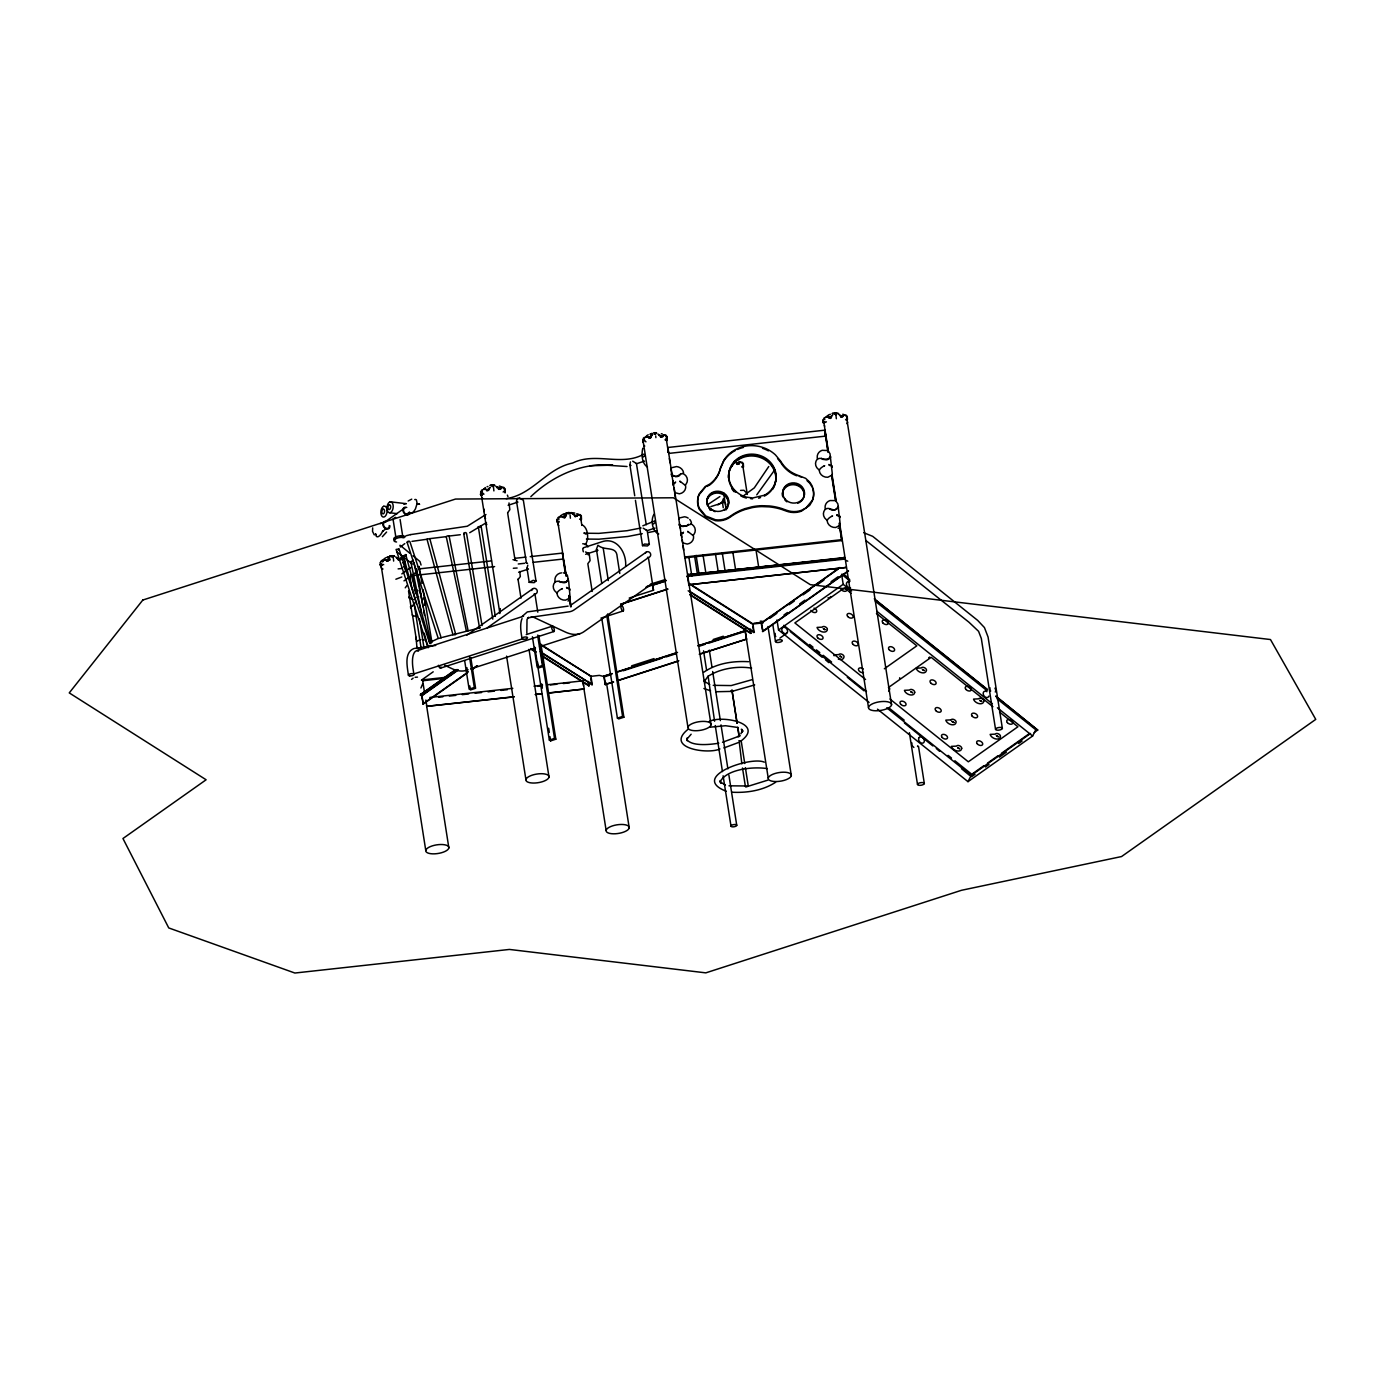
<?xml version="1.0" encoding="UTF-8"?>
<svg xmlns="http://www.w3.org/2000/svg" width="1385" height="1385" viewBox="0 0 1385 1385"><rect width="100%" height="100%" fill="white"/><g stroke="black" fill="none" stroke-linecap="round" stroke-linejoin="round"><path stroke-width="1.5" d="M417.093 616.723L412.522 615.529A15.374 10.491 38.7 0 0 412.211 614.524L408.558 591.153A14.941 1.939 -38.2 0 0 408.662 590.893L408.662 590.876A10.682 1.246 -42.8 0 1 408.731 590.98L409.077 590.685M417.023 648.682L416.418 641.394A14.941 1.939 -38.2 0 0 416.521 641.116L416.521 641.116A10.682 1.246 -42.8 0 1 416.608 641.22L420.417 639.731M493.891 490.913L493.51 487.33M562.345 554.415L562.552 553.082L563.418 559.003L533.312 562.327M570.378 518.198L570.083 515.03M680.554 482.188L679.845 481.114L685.61 485.633A7.756 7.15 9.2 0 1 679.394 493.822L674.807 492.627A15.374 10.491 38.7 0 0 674.512 491.623L670.842 468.251A14.941 1.939 -38.2 0 0 670.946 467.991L671.033 468.078A10.682 1.246 -42.8 0 0 670.946 467.974M688.432 532.429L687.722 531.355L693.487 535.874A7.756 7.15 9.2 0 1 687.254 544.063L682.684 542.868A15.374 10.491 38.7 0 0 682.372 541.864L678.719 518.492A14.941 1.939 -38.2 0 0 678.823 518.215L678.892 518.319A10.682 1.246 -42.8 0 1 678.892 518.319M732.405 465.879L732.388 464.945M824.629 431.514L824.854 430.181L825.72 436.102L668.73 453.414L667.864 447.494L824.75 430.181M836.35 418.737L835.951 415.171M409.146 597.991L408.973 596.831M410.497 574.446L412.003 575.104M417.023 648.232L416.833 647.072M481.184 526.231L478.327 526.733L492.783 619.095M671.448 475.09L671.258 473.93M679.308 525.331L679.135 524.171M505.075 492.939L504.815 488.507L505.075 491.917M667.103 440.62L666.826 436.188L667.12 439.564L665.423 440.17M742.931 466.347L743.503 467.091L743.312 463.456L742.966 467.386M847.447 419.707L847.256 416.331L846.91 420.261M421.421 612.447L410.791 561.687L413.405 560.302M561.808 589.058C564.578 587.327 556.839 590.806 556.995 593.594A7.756 7.15 9.2 0 0 565.53 600.155L569.824 597.974A15.374 8.466 -58 0 1 570.031 596.918L568.75 581.804L567.348 575.26L565.27 572.992L563.037 558.397M824.092 466.156C826.862 464.425 819.141 467.905 819.279 470.692A7.756 7.15 9.2 0 0 827.815 477.254L832.125 475.072A15.374 8.466 -58 0 1 832.333 474.016L829.996 453.674L827.572 450.09M831.97 516.397C834.722 514.701 826.983 518.163 827.157 520.933A7.756 7.15 9.2 0 0 835.692 527.495L839.985 525.313A15.374 8.466 -58 0 1 840.193 524.257L837.873 503.915L835.432 500.331M423.62 693.816C422.304 692.223 418.651 695.495 421.559 695.582L458.262 669.665M569.824 599.22L569.737 599.844A15.374 2.337 -41.9 0 0 569.65 600.224L567.971 601.038M634.728 495.813L629.863 464.806L630.452 461.915M466.433 631.266L446.247 536.618L447.494 535.839L449.121 536.134L468.13 630.85M460.287 534.731L449.034 536.047M744.766 628.6L746.567 639.108L699.529 654.309M601.783 583.466L596.433 549.343L597.904 545.24C605.106 551.438 616.533 545.361 617.156 556.666L619.788 573.511M526.421 562.76L516.501 501.18L517.315 498.202M519.029 497.63L523.374 500.331L536.012 581.042L534.143 582.652L529.208 582.341L526.992 568.179L527.806 565.184M668.02 450.696L668.159 449.779L672.348 476.475M682.32 540.15L684.796 557.878L841.786 540.566L839.622 524.95M464.598 534.039C462.001 533.866 465.983 531.251 466.537 533.381L482.067 625.622M484.144 509.247L484.023 511.602M844.867 558.311L687.895 575.589L688.535 574.429L686.925 576.679M372.686 527.875L372.53 531.39L374.279 534.904M428.727 645.358C427.013 647.245 429.125 646.362 425.853 647.332M995.815 696.361L1037.711 730.085L995.867 696.17M406.965 585.457L405.234 587.829M839.864 525.711L839.829 523.72M482.309 494.67L482.638 493.597M667.778 447.494L667.985 452.237M741.858 763.879L739.123 740.75M455.111 634.14L454.938 635.074M586.08 534.177L583.881 533M417.508 566.465L418.962 566.915M386.605 532.048L382.347 536.688M529.208 582.341L533.19 580.315L536.012 581.042M642.536 545.655L644.406 544.045L649.34 544.357L647.47 545.967L642.536 545.655L635.438 500.314M566.205 513.091L568.421 512.537A15.46 1.731 83.7 0 0 568.369 513.108M651.14 434.89L651.764 433.436L651.175 434.7M585.509 551.974L589.162 553.55L588.158 554.831M381.498 563.522A12.378 10.561 -57.7 0 0 381.014 564.387L380.009 564.82L382.087 565.409M557.774 521.089L556.909 521.608L558.847 522.11M643.246 442.525L643.315 441.486M548.096 693.175L584.349 688.986L548.166 692.967M687.272 576.298L688.068 574.585L844.85 558.155M687.618 576.16L688.535 574.429M688.812 584.764L846.322 567.434L688.812 584.764L687.514 576.385L845.006 559.055M847.776 422.113L846.945 423.689M685.333 484.854L686.06 484.144A7.756 7.15 9.2 0 0 684.069 474.12C680.606 471.61 677.871 478.24 674.045 476.094L671.448 474.83M831.935 477.323L831.883 477.288A15.374 2.337 -41.9 0 1 832.039 476.994M877.467 709.172L967.994 781.659L971.179 775.41L1030.561 733.461M967.994 781.659L1032.621 736.006L1035.807 729.774L996.958 698.663M566.292 513.108L568.144 512.762L566.777 512.987M709.899 509.992L710.505 508.884L715.093 511.706M417.872 597.766L418.685 596.866M568.196 580.003C563.712 586.599 559.921 578.757 554.935 582.15A7.756 7.15 9.2 0 0 556.112 592.243L557.012 592.78M680.589 474.085C678.806 478.085 673.733 476.44 672.487 474.968M691.513 524.153C686.995 524.828 683.03 528.429 679.325 525.071M830.481 457.102C825.997 463.698 822.223 455.855 817.219 459.249A7.756 7.15 9.2 0 0 818.397 469.342L819.314 469.879M838.358 507.343L836.332 509.178C832.697 511.654 828.594 506.183 825.096 509.49A7.756 7.15 9.2 0 0 826.274 519.583L827.174 520.119M398.811 560.007L400.369 559.263A12.378 1.385 83.7 0 0 400.23 558.865M499.085 489.424L502.097 487.208L498.86 489.009L500.781 489.147L495.795 486.325M575.571 516.709L576.16 515.739L572.282 513.61M661.095 437.106L664.125 434.873A15.46 13.209 -57.7 0 1 665.094 435.565M737.564 464.442L738.292 463.404L736.924 464.287M841.509 417.318L842.132 416.296L840.695 416.331A12.378 10.561 -57.7 0 0 840.02 415.864M500.314 608.586L499.725 611.91M403.485 567.054L404.524 565.911M740.819 733.825L742.568 730.847L742.152 732.163L741.979 729.428L742.81 731.315L741.287 729.254M389.22 559.35A12.378 9.176 54.7 0 0 388.787 559.956L383.316 559.834L387.315 560.302L389.895 557.843L388.354 559.038M482.447 494.099L480.266 494.255L482.084 494.306L480.959 495.466L480.699 491.71L480.803 494.532L482.361 494.826M489.061 489.372L486.845 490.671L489.061 489.372A12.378 9.176 54.7 0 1 489.494 488.766M565.98 516.051A12.378 9.176 54.7 0 0 565.547 516.657L560.094 516.518L564.059 517.038L566.655 514.562L565.115 515.739M643.35 442.525L642.727 439.391L642.9 442.317M651.521 436.448A12.378 9.176 54.7 0 0 651.088 437.054L645.635 436.916L649.461 437.4M642.813 448.221C641.29 454.038 641.774 463.681 647.505 467.057M521.972 616.585L527.287 611.928L568.127 606.111M745.788 787.009L767.809 780.153M774.821 469.74L756.747 494.843M723.351 498.738L722.329 501.595L723.247 507.724M768.762 466.52L754.306 487.866L742.602 496.471M388.285 559.107L386.432 560.804A12.378 1.385 83.7 0 0 386.294 560.388M562.899 516.761A12.378 1.385 83.7 0 1 563.193 517.505L565.045 515.809M650.586 436.206L648.873 438.352L651.088 437.054M650.638 436.136L652.197 434.959L649.565 437.47L650.621 438.11M839.985 525.313L839.899 527.183A15.374 2.337 -41.9 0 0 839.812 527.564L838.133 528.377M693.21 535.095L693.92 534.385A7.756 7.15 9.2 0 0 691.946 524.361M642.848 525.815L654.638 520.985M705.207 487.33L698.975 494.895A20.169 18.576 9.2 0 0 699.183 509.161L705.64 516.882L715.318 520.673A20.169 18.576 9.2 0 0 730.155 517.159A54.327 50.033 9.2 0 1 744.991 509.524L752.038 507.672A55.106 50.76 9.2 0 1 761.802 506.598L769.229 506.875A55.885 51.47 9.2 0 1 781.348 509.334L786.005 510.996A20.169 18.576 9.2 0 0 801.413 511.186L809.602 505.421L812.164 501.231A20.169 18.576 9.2 0 0 812.58 488.507M703.892 672.158C716.755 663.225 733.202 660.835 748.558 661.701M714.573 721.256L708.116 676.174L704.324 681.489L704.446 680.104L705.242 682.736L704.601 681.507L709.709 684.502M654.17 514.112C650.327 519.462 652.145 531.546 658.741 533.969M786.593 633.378L787.424 632.304A3.462 2.58 54.8 0 0 786.299 628.426A3.462 2.58 54.8 0 0 782.767 627.578L781.936 628.651A3.462 2.58 54.8 0 0 785.243 633.672L786.593 633.378L779.876 638.121M389.462 556.337L393.877 556.112M832.195 413.578L837.163 413.128L834.185 413.319L835.553 413.249M585.266 544.738C589.317 539.44 588.227 527.304 581.769 524.69M381.014 561.133L382.018 560.284M481.287 490.55L482.292 489.701M643.315 438.231L644.319 437.383M557.774 517.834L558.778 516.986M823.746 418.374L824.75 417.526M417.214 571.451L403.987 580.869M420.919 687.981L422.841 683.567M389.756 556.008L394.431 555.887M490.342 485.217L494.705 485.304M688.016 729.324C664.211 748.367 708.514 754.583 719.923 748.939M567.365 513.402L568.785 513.264M530.836 496.644C552.494 475.886 582.289 462.209 612.724 465.152L589.872 465.758M408.159 501.006L411.726 499.137M563.574 514.943L565.028 513.766M649.565 437.47L649.877 438.318M831.052 418.27L829.996 417.629L832.627 415.102L829.165 418.045A12.378 1.385 83.7 0 0 828.871 417.3M395.868 579.224L401.806 576.974M411.553 679.377L413.163 678.113M723.541 501.128L717.932 504.884M403.953 504.365L404.732 503.811A5.488 3.064 -83.2 0 1 406.342 503.794M384.493 522.284L404.541 508.139M382.485 531.286L386 528.81M406.047 514.649L409.544 512.173M381.065 565.426L381.014 564.387M388.787 559.956L386.432 560.804M401.823 573.909L411.258 567.244M485.927 514.51L467.299 526.231L410.601 534.61M486.481 522.595L469.688 532.723M558.57 521.591L557.445 522.751L557.185 518.994L557.272 521.799L558.951 521.799M565.547 516.657L563.193 517.505M421.404 680.156L433.211 671.812M420.573 694.491L455.544 669.648M420.434 694.837L455.284 670.236M420.451 695.374L457.067 669.509M421.559 695.582L423.273 704.047L421.958 695.668L456.946 670.963M422.858 703.961L468.303 671.863M471.8 669.405L477.046 665.7M423.273 704.047L467.005 673.162M472.25 669.44L477.513 665.735M690.232 584.089L753.076 623.994L761.109 623.111L839.829 567.504M761.109 623.111L762.91 631.508L761.594 623.129L838.496 568.819M769.887 618.281L776.846 613.347M789.052 604.726L794.298 601.038M803.006 594.875L809.983 589.941M816.96 585.024L823.937 580.09M783.962 614.992L787.459 612.516M799.682 603.877L804.927 600.172M831.121 581.665L838.115 576.731M762.425 631.473L848.139 570.932M762.91 631.508L848.555 571.018M869.07 702.455L778.543 629.967L843.188 584.314L841.613 574.273L850.044 581.025M884.34 668.782L916.835 645.826L876.445 613.486M888.426 687.531L931.187 657.321L992.906 706.731M983.991 765.628L971.751 774.267L954.871 760.746M987.47 763.17L997.962 755.76M1001.459 753.302L1029.401 733.565M971.543 776.743L975.023 774.284M985.428 767.013L988.977 764.433M999.364 757.162L1006.41 752.124M1018.598 743.503L1022.095 741.044M1034.231 732.544L1037.781 729.964M466.918 635.126L532.861 588.746M487.347 627.769L534.991 594.269L537.795 612.187M571.659 604.587L646.276 552.13M652.456 583.518L584.176 631.525A115.855 42 72.1 0 1 565.34 632.027L532.965 616.948L527.547 618.074L528.706 617.294L527.01 619.493L526.819 633.049M660.437 437.002L664.142 434.89M842.184 416.244L844.556 415.033C840.193 415.881 845.092 417.266 841.301 416.712L840.695 416.331M398.153 559.904L399.451 559.003L397.98 559.073A12.378 10.561 -57.7 0 0 396.56 558.207M661.805 436.119L660.264 436.171L662.809 436.812L657.823 434.007M576.143 515.757L574.74 515.791A12.378 10.561 -57.7 0 0 574.048 515.307M738.17 463.438L736.751 463.456A12.378 10.561 -57.7 0 0 736.076 462.988M842.167 416.314L840.868 417.145M708.185 504.296L719.888 496.592M498.427 489.32L499.777 488.438L497.579 486.949M574.913 516.605L578.584 514.493L576.229 515.705L577.13 515.964A12.378 1.385 83.7 0 0 576.991 515.566M691.15 734.223L686.7 739.4L687.047 738.067L687.237 740.785L686.787 739.469C691.271 746.082 707.873 745.026 718.815 743.191M707.683 676.555C720.2 668.332 737.686 665.821 751.622 668.141M775.687 782.213C762.823 790.627 746.809 793.068 731.678 792.203M387.436 557.636L389.046 556.666M410.583 606.89C412.782 606.509 414.167 603.514 412.799 605.678M672.885 483.988C674.962 483.521 676.521 480.682 675.101 482.776M680.745 534.229C683.117 534.021 684.207 530.732 682.961 533.017M490.03 485.425L494.635 485.235M391.47 556.043L394.361 555.818M430.735 642.086L437.937 638.589M567.902 512.952L565.807 513.368M833.874 413.492L832.472 413.267M404.801 543.595L400.386 547.023L400.04 545.223L409.96 553.342M723.905 747.952L738.222 742.62M740.231 741.546C766.009 723.143 721.498 715.006 709.259 721.412M706.731 486.533L709.726 484.958A32.149 29.604 9.2 0 0 720.39 468.649L723.593 461.361A32.963 30.366 9.2 0 1 735.504 450.385M398.291 550.018L398.932 549.014L396.093 549.429L427.723 646.639M507.602 512.779L509.853 509.697L508.988 502.945M518.077 579.605L520.327 576.524L519.721 571.52M398.118 568.889L402.014 568.473M671.379 467.784L676.572 466.555A7.756 7.15 9.2 0 1 683.567 472.579L682.995 473.462M679.239 518.025L684.432 516.795A7.756 7.15 9.2 0 1 688.207 518.128M950.976 719.888L945.817 720.131L946.197 721.083A5.488 3.428 27.1 0 0 951.72 724.719A5.488 3.428 27.1 0 0 955.944 722.641L956.083 722.226A2.839 1.783 27.1 0 0 955.529 720.667L955.027 720.183A2.839 1.783 27.1 0 0 950.976 719.871M650.569 434.163L652.3 433.384M752.072 679.671L731.176 685.575L713.223 685.333M754.704 684.917L732.544 691.236M417.041 597.558L418.305 596.987M644.752 455.561L643.073 457.102M655.226 522.37L653.53 523.928M403.139 563.072L404.801 562.5L404.853 561.115L404.195 563.002A12.378 10.561 -57.7 0 0 403.502 562.535M413.873 648.544C403.849 652.647 407.363 666.877 408.367 675.084M523.53 616.204L415.708 651.14A27.406 9.937 72.1 0 0 413.094 669.076L413.855 673.924L522.076 638.987L521.314 634.122A27.406 9.937 72.1 0 1 522.058 618.593M542.124 656.196L588.798 685.835L588.608 681.472M829.598 457.448L828.472 458.868L823.054 459.456L821.495 458.348M688.466 524.309L687.324 525.729L681.922 526.317L680.364 525.209M567.296 580.35L566.171 581.769L560.752 582.358L559.194 581.25M837.458 507.689C836.592 509.334 832.956 512 829.355 508.589M844.486 558.432L843.275 557.514L844.521 559.332M758.651 498.219L760.573 497.509M740.559 490.394L743.918 490.29L746.982 493.337M740.283 735.747L722.52 742.273M653.962 432.934L656.178 432.657M407.934 542.401C405.545 542.435 409.042 540.081 409.925 541.708L441.226 637.879M644.544 461.101L636.719 463.663L632.72 461.188M655.036 528.083L647.21 530.645L643.211 528.17M506.166 498.635C532.533 494.878 546.59 468.286 572.646 463.04C595.723 451.631 621.38 466.78 643.852 454.141M508.122 505.265L517.938 502.097M518.613 572.265L528.429 569.079L526.992 568.179M583.258 547.819L601.644 541.864C616.706 536.393 626.782 552.927 625.622 566.171M710.851 506.616L723.957 502.374M585.63 554.294L597.956 550.312M650.483 584.158L665.458 579.501M647.262 586.167L665.683 580.228M645.86 587.24L666.323 580.627M652.248 585.405L664.523 581.44M629.206 598.06L653.512 590.218L648.405 557.636L574.308 609.746A88.38 32.045 72.1 0 1 569.114 611.824L532.965 616.948M526.248 634.59L552.58 626.072M620.584 604.189L667.639 589.006M620.826 604.345L667.864 589.162M440.586 668.107L554 631.491M600.952 618.125L623.233 610.941M470.692 668.938L535.493 648.007M539.544 646.708L580.055 633.62M542.072 645.687L590.945 676.244L592.243 684.606L541.587 652.924M631.647 665.839L654.066 658.602M713.136 639.524L723.316 636.234M613.624 682.043L605.193 684.536L603.895 676.157L612.066 673.525M616.152 672.192L677.525 652.387M697.971 645.774L745.269 630.746L698.213 645.929M603.895 676.157L612.308 673.664M616.394 672.348L675.724 653.201M610.906 674.737L604.778 676.728L599.359 675.378L590.46 676.399M623.181 670.773L662.047 658.221M666.133 656.905L676.365 653.599M698.854 646.345L705 644.354M709.085 643.038L743.866 631.802M750.531 629.102L750.705 633.43L689.782 594.771M605.193 684.536L613.382 681.887M617.468 680.572L678.84 660.749M699.287 654.153L746.567 639.108M617.71 680.727L677.023 661.563M549.343 740.075L554.537 738.395L555.818 739.209L550.624 740.888L549.343 740.075L534.8 647.228M617.398 718.105L622.575 716.426L623.873 717.24L618.679 718.919L617.398 718.105L601.869 618.922M512.969 559.661L517.055 560.769M582.739 543.768L585.872 544.063L587.967 546.919M513.333 568.265L517.124 568.023M441.123 637.792L438.283 638.502L407.121 542.401M688.172 590.789L753.873 632.495L753.076 623.994M405.892 535.805L410.704 534.575M442.404 637.377L480.301 627.751M479.868 527.044L478.327 526.733M561.548 572.871L559.852 573.2A7.756 7.15 9.2 0 0 554.952 580.54L555.281 581.838M418.911 648.786L417.023 647.972M641.082 527.979L627.041 530.715L598.787 533.381L584.418 533.208M642.242 533.675L627.855 536.48L598.874 539.198L586.409 539.059M648.422 532.481L656.646 530.888M446.264 536.636L429.8 538.644L455.665 634.192M453.016 634.919L427.013 539.232L429.766 538.609M427.29 539.215L411.968 541.362M415.102 677.3L417.491 677.109M653.98 434.18L655.901 433.851M834.411 414.323L836.332 414.011M491.952 486.499L493.891 486.17M568.456 513.783L570.378 513.454M391.695 557.082L393.617 556.753M753.994 623.198L760.088 622.523M403.225 562.743L404.732 562.708L404.143 561.964L404.195 563.002M654.516 432.691L656.611 432.882M710.401 727.142L725.567 725.723L737.911 727.489M414.565 648.422L435.704 645.427M411.934 562.068L410.791 561.687M391.418 556.077L392.821 556.008M829.165 418.045L831.519 417.197L826.066 417.075L829.892 417.543M577.13 515.964L574.74 515.791M400.369 559.263L397.98 559.073M418.374 568.975L491.485 560.908M515.151 558.293L525.902 557.116M530.195 556.649L562.448 553.082M412.886 575.606L494.601 566.603M518.267 563.989L524.707 563.279M684.952 556.96L841.924 539.648M687.912 574.81L844.556 557.566L844.937 558.951M687.86 575.087L844.746 557.826M446.316 677.248L422.65 679.862L422.512 680.779L444.014 678.408M429.8 697.469L512.796 688.345M534.021 686.216L542.591 685.056M546.781 684.813L582.929 680.831M438.578 697.261L442.871 696.793M449.329 696.084L455.769 695.374M462.226 694.664L468.684 693.954M475.124 693.244L481.582 692.535M488.022 691.825L494.48 691.115M500.937 690.405L507.377 689.695M537.484 686.371L541.795 685.904M550.382 684.952L556.839 684.242M563.297 683.532L569.737 682.84M514.112 696.707L426.84 706.315L514.06 696.915M535.389 694.37L541.777 693.66M535.337 694.577L541.708 693.885M627.041 466.52L600.103 464.789M731.211 691.409L715.958 691.738M739.33 740.733L741.2 740.906L744.749 763.516M565.097 517.713L564.076 517.003L564.336 517.938M850.58 587.984L849.871 588.019A3.462 2.58 54.8 0 1 846.564 582.998L847.395 581.942A3.462 2.58 54.8 0 1 849.507 581.821M825.495 437.019L824.733 433.159M823.227 422.269L823.157 419.534L823.417 423.291L824.542 422.131L822.725 422.079L824.906 422.338M382.191 565.097L380.511 565.097L380.685 566.049M531.026 617.069L532.117 617.087M730.57 691.427L731.921 690.232L733.375 690.959M764.295 762.183C751.051 755.846 688.968 776.898 726.311 791.285M760.278 621.155L762.304 621.259M761.594 623.129L762.91 623.198M410.202 597.87L411.674 598.424L409.164 597.731M836.592 413.371L834.393 413.423A15.46 1.731 83.7 0 1 835.242 413.301M630.989 465.516L629.863 464.806M481.114 526.162L495.311 616.429M412.488 574.654L415.5 593.542M829.511 465.55L828.853 464.494L831.918 466.26M837.371 515.791L836.713 514.735L839.795 516.501M390.501 501.82L405.545 503.621M389.67 512.744L397.183 513.645M567.209 588.452L566.552 587.396L569.633 589.162M750.549 498.617L752.522 498.894M738.898 736.751L737.582 736.456M710.574 690.803L703.892 688.484M767.359 768.623C752.436 766.286 726.086 769.402 720.062 781.971L720.183 780.586L720.979 783.217L720.338 781.988L725.428 784.983M728.96 785.814L748.264 785.987M823.261 422.356L824.819 422.65M429.852 642.882L405.718 554.571L403.364 555.956L416.331 603.947M421.646 693.643L423.343 693.989M421.196 693.868L423.1 694.249M420.832 694.145L422.91 694.56M835.415 500.608L830.013 500.539A7.756 7.15 9.2 0 0 825.114 507.88L825.443 509.178M597.333 550.503L596.433 549.343M563.279 572.836L565.669 573.477A10.682 2.631 28.3 0 1 565.963 573.338M797.102 475.782L795.821 475.453A31.197 28.739 9.2 0 1 780.569 462.157L777.574 458.539M799.214 476.336L801.499 477.081M863.686 532.706L872.671 536.324L977.637 620.376L984.441 627.561L988.076 637.065L1002.376 728.441A3.462 1.298 -8.9 0 1 997.044 730.155A3.462 1.298 -8.9 0 1 997.425 727.835A3.462 1.298 -8.9 0 1 1002.376 728.441M413.145 599.515L411.033 598.545L411.743 599.047M570.637 512.831L572.472 513.437M838.254 414.15L842.115 416.192M734.31 461.292L739.296 464.096L736.751 463.456M395.521 556.909L399.382 558.951M846.062 560.423L847.776 561.167M444.637 665.25L451.925 668.643A115.855 42 72.1 0 0 468.061 669.699M845.681 415.015L846.616 415.465M741.754 462.157L742.672 462.59M665.25 434.873L666.185 435.305M579.726 514.476L580.661 514.926M503.24 487.191L504.175 487.641M417.335 650.5L418.495 651.106M865.781 540.427L968.911 622.177L978.572 631.318L981.324 638.468L995.521 729.185M526.11 562.552L527.529 563.401M571.191 512.588L572.819 513.558M488.611 490.428L487.537 489.788L490.169 487.278L487.849 490.654M388.337 561.012L387.315 560.336L387.575 561.219M646.085 529.936L647.21 530.645L649.34 544.357M692.275 585.855L752.557 624.116M689.747 591.326L754.392 632.356M690.267 594.615L751.189 633.274M653.512 590.218L652.266 583.656M537.605 635.126L538.886 635.94L543.63 666.323L538.453 667.985L537.501 661.909M540.773 644.389L590.945 676.244M540.288 651.625L592.243 684.606M530.784 648.544L536.203 651.971M541.622 655.417L589.248 685.662M531.338 649.357L534.939 651.642M636.408 463.456L646.276 524.725M690.855 523.703L691.427 522.82A7.756 7.15 9.2 0 0 689.713 519.427M413.076 555.783L419.984 561.566L421.057 565.045M396.733 551.732L412.366 564.007M843.88 574.481L847.256 577.181M874.281 598.822L987.418 689.418M843.049 574.031L849.697 579.536M874.939 599.567L987.349 689.765M875.389 601.315L986.83 690.561M843.188 584.314L851.567 591.031M876.705 611.166L992.387 703.788M997.408 707.804L1032.621 736.006M851.204 593.282L844.469 587.881L794.869 622.921L865.556 679.516M999.572 712.08L1017.923 726.761L968.323 761.802L889.932 699.044M809.654 644.475L813.03 647.176M816.406 649.877L819.781 652.577M823.157 655.278L831.606 662.047M889.014 708.012L904.215 720.183M948.119 755.344L951.495 758.045M783.737 625.327L866.473 691.582M886.746 707.804L971.179 775.41M790.246 631.577L822.067 657.234M825.495 659.797L828.784 662.619M847.326 677.265L864.05 690.838M904.388 722.97L932.867 745.944M936.295 748.506L939.584 751.328M961.467 768.675L969.794 775.531M580.938 519.721L581.302 515.791L581.492 519.41L580.904 518.683M845.923 416.054L845.525 415.725A15.46 13.209 -57.7 0 0 842.79 414.202M741.979 463.196L741.581 462.867A15.46 13.209 -57.7 0 0 740.715 462.261M579.553 515.185L579.969 515.514A2.268 1.939 -57.7 0 1 580.367 515.843M403.208 558.813L402.793 558.467A15.46 13.209 -57.7 0 0 401.944 557.878M807.057 480.699L809.273 482.742A20.169 18.576 9.2 0 1 811.956 486.983M571.122 512.519L572.369 513.714M403.364 555.956L405.441 556.06L406.047 554.744M888.616 687.081L889.118 687.566A2.839 1.783 27.1 0 1 889.672 689.124L889.534 689.488A5.488 3.428 27.1 0 1 888.616 691.063M486.81 524.655L485.685 522.232M423.239 598.008L424.329 599.567M708.687 507.672L709.085 508.295A10.959 10.093 9.2 0 0 711.146 510.199M838.462 507.585L838.289 506.425M507.377 495.137L507.949 496.626M516.501 501.18L516.917 502.132M834.116 655.815L833.735 654.845L838.877 654.603A2.839 1.783 27.1 0 1 842.946 654.897L843.448 655.382A2.839 1.783 27.1 0 1 844.002 656.94L843.863 657.356A5.488 3.428 27.1 0 1 838.289 659.104M399.036 549.101L429.783 643.523M835.865 414.859L835.778 414.565A15.46 1.731 83.7 0 0 835.588 414.063M830.065 417.595L830.308 418.478M424.208 633.153L428.155 647.764M817.583 458.937L817.237 457.639A7.756 7.15 9.2 0 1 822.153 450.298L827.97 450.575A10.682 2.631 28.3 0 1 828.265 450.437M389.808 525.625L389.826 525.677A4.207 3.116 54.8 0 1 386.917 529.07A4.207 3.116 54.8 0 1 382.883 524.759A4.207 3.116 54.8 0 1 385.792 521.366M393.236 557.913L393.496 559.401M413.959 562.535L430.943 643.731M375.612 534.316L376.374 536.393A7.306 3.186 -67.6 0 0 382.035 532.394A3.376 1.472 -67.6 0 1 383.126 530.853M843.984 557.341L844.158 558.276M463.715 533.433L479.539 628.046M419.188 566.5L422.027 583.379M423.083 589.716L431.964 642.467M416.66 568.958L423.031 606.872M423.741 611.079L424.451 615.286M830.411 456.184L830.602 457.344M568.127 579.086L568.3 580.246M918.515 746.446L924.332 783.564A3.462 1.298 -8.9 0 1 918.999 785.295A3.462 1.298 -8.9 0 1 919.38 782.975A3.462 1.298 -8.9 0 1 924.332 783.564M909.391 732.7L917.476 784.326M846.876 419.465L891.559 704.844A11.686 4.363 -8.9 0 1 873.606 710.644A11.686 4.363 -8.9 0 1 874.887 702.87A11.686 4.363 -8.9 0 1 891.559 704.844M831.935 465.879L832.16 467.351M839.812 516.12L840.037 517.592M823.781 421.992L828.455 451.822M832.125 475.245L836.124 500.799A10.682 2.631 28.3 0 0 835.83 500.816M839.795 524.222L868.464 707.389M828.109 451.389L825.148 432.484L827.953 452.306M831.727 474.501L835.674 499.725M831.571 475.419L835.536 500.643M839.068 523.253L841.786 540.566M776.985 619.926L778.543 629.967M772.813 624.635L775.462 641.463M742.966 466.762L747.294 494.445M755.968 549.828L758.634 566.863M767.983 626.505L791.32 775.6A11.686 4.363 -8.9 0 1 773.367 781.4A11.686 4.363 -8.9 0 1 774.648 773.609A11.686 4.363 -8.9 0 1 791.32 775.6M752.886 626.21L753.873 632.495M723.541 492.731L726.207 509.767M732.873 552.373L735.539 569.408M744.888 629.05L768.225 778.145M722.243 552.736L725.238 571.936M715.387 553.498L718.053 570.551M745.39 767.636L748.281 786.126M739.071 735.556L737.789 727.315L738.915 735.608M742.498 767.983L745.39 786.438M702.974 554.744L705.952 573.684M696.101 555.333L699.096 574.446M694.595 556.147L697.261 573.234M709.31 650.136L711.994 667.224M712.652 671.5L720.356 720.615M721.014 724.892L727.904 768.848M728.891 775.133L736.751 825.373A2.926 1.091 -8.9 0 1 732.267 826.828A2.926 1.091 -8.9 0 1 732.578 824.871A2.926 1.091 -8.9 0 1 736.751 825.373M688.847 556.926L691.842 576.125M703.545 650.829L706.558 670.046M715.249 725.532L722.451 771.583M723.109 775.773L730.986 826.014M673.006 480.664L673.664 484.871M674.097 487.607L679.031 519.133M679.879 524.621L680.537 528.81M681.195 533L681.853 537.207M666.341 439.391L668.349 452.168M669.353 458.556L670.011 462.815M674.599 492.731L675.257 496.938M683.03 545.88L683.688 550.139M684.692 556.528L711.042 724.788A11.686 4.363 -8.9 0 1 693.071 730.587A11.686 4.363 -8.9 0 1 694.352 722.797A11.686 4.363 -8.9 0 1 711.042 724.788M672.781 483.625L673.006 485.096M680.658 533.866L680.883 535.337M643.246 441.936L687.947 727.333M603.289 548.598L608.292 580.575M607.686 613.919L623.873 717.24M606.717 615.13L622.575 716.426M589.214 553.861L590.097 560.631L587.829 563.695L592.191 591.447M580.852 519.029L581.856 525.417M606.526 683.03L629.223 827.866A11.686 4.363 -8.9 0 1 611.252 833.666A11.686 4.363 -8.9 0 1 612.534 825.875A11.686 4.363 -8.9 0 1 629.223 827.866M604.12 676.313L605.435 684.692M590.789 678.494L591.759 684.761M588.14 681.645L588.798 685.835M569.65 588.781L569.876 590.252M583.033 680.606L584.245 689.211M557.757 521.574L563.089 555.645M563.764 559.904L566.101 574.81M569.425 596.121L571.105 606.769M582.773 681.316L583.431 685.575M584.106 689.834L606.128 830.411M562.847 555.385L566.136 576.385M569.096 595.308L570.741 605.816M568.906 595.914L570.603 606.734M540.964 644.319L555.818 739.209M539.994 645.548L554.537 738.395M537.917 637.152L542.349 665.492L537.172 667.172L532.411 636.788M541.708 683.948L542.383 688.172M548.65 728.233L549.308 732.457M549.966 736.664L550.624 740.888M507.654 513.021L514.995 559.869M517.99 579.034L521.002 598.199M529.001 649.323L549.014 777.106A11.686 4.363 -8.9 0 1 531.061 782.906A11.686 4.363 -8.9 0 1 532.325 775.115A11.686 4.363 -8.9 0 1 549.014 777.106M481.236 494.255L499.898 613.52M506.581 656.126L525.919 779.651M466.918 667.691L467.541 671.742M469.775 685.921L470.398 689.972L475.592 688.293L470.831 657.91L469.55 657.096L474.311 687.479L469.117 689.141L464.685 660.801M419.447 618.731L424.035 648.128M410.012 577.32L411.328 585.716M413.959 602.51L421.196 648.682M400.092 519.444L402.931 537.64M412.453 614.715L416.4 639.939M425.87 700.031L426.892 706.506M404.16 562.518L405.493 571.035M415.829 637.065L416.504 641.324M422.512 679.654L424.502 692.431M426.511 705.207L448.861 847.914A11.686 4.363 -8.9 0 1 430.891 853.714A11.686 4.363 -8.9 0 1 432.172 845.923A11.686 4.363 -8.9 0 1 448.861 847.914M410.497 606.526L410.722 607.998M396.058 538.505L393.028 519.081L394.102 518.215A3.601 1.368 -20.9 0 1 395.625 517.367M425.766 850.459L381.065 565.063A11.686 4.363 -8.9 0 1 381.654 563.851M655.711 435.929L655.901 437.66M393.565 559.99L393.634 561.081M913.892 747.433A3.462 2.58 54.8 0 1 913.217 746.879M912.628 746.203A3.462 2.58 54.8 0 1 911.988 743.001M917.666 745.753A3.462 2.58 54.8 0 1 917.528 746.515M990.691 691.063A3.462 2.58 54.8 0 1 990.05 687.86M994.949 688.189A3.462 2.58 54.8 0 1 995.278 692.015M775.773 636.581A3.462 2.58 54.8 0 1 775.219 633.395M988.873 696.118A3.462 2.58 54.8 0 1 985.237 697.036A3.462 2.58 54.8 0 1 983.333 692.604L983.644 691.981A3.462 2.58 54.8 0 1 986.968 691.686M899.731 677.75A3.272 2.06 27.1 0 1 899.558 678.269M814.016 608.119A3.272 2.06 27.1 0 1 816.18 612.205A3.272 2.06 27.1 0 1 810.9 610.335M845.56 587.725A3.272 2.06 27.1 0 1 845.681 591.239A3.272 2.06 27.1 0 1 840.955 589.092M929.612 657.027A3.272 2.06 27.1 0 1 928.677 657.685M863.444 672.504A3.272 2.06 27.1 0 1 859.306 671.154A3.272 2.06 27.1 0 1 859.185 668.159A3.272 2.06 27.1 0 1 863.305 668.972M830.636 596.589A5.488 3.428 27.1 0 1 830.013 597.264M829.113 597.714A5.488 3.428 27.1 0 1 827.97 597.904M742.464 466.139A2.268 1.939 -57.7 0 1 741.633 466.97M738.846 461.326A15.46 13.209 -57.7 0 1 739.798 461.759M725.688 504.902A3.462 1.264 72.1 0 1 725.428 503.257M583.379 551.801A3.462 1.264 72.1 0 1 582.877 548.616M531.753 590.529A2.926 2.701 54.9 0 1 534.939 588.383A2.926 2.701 54.9 0 1 537.259 591.81A2.926 2.701 54.9 0 1 534.091 593.957M440.932 666.86A2.926 1.056 72.1 0 1 439.997 668.055A2.926 1.056 72.1 0 1 438.456 665.285M645.375 553.204A2.926 2.701 54.9 0 1 648.821 551.923A2.926 2.701 54.9 0 1 650.621 555.42A2.926 2.701 54.9 0 1 647.505 557.324M389.22 525.556A3.462 2.58 54.8 0 1 386.865 528.395A3.462 2.58 54.8 0 1 383.507 524.88A3.462 2.58 54.8 0 1 385.861 522.041M409.129 512.952A3.462 2.58 54.8 0 1 407.623 514.216M406.134 514.043A3.462 2.58 54.8 0 1 403.537 510.719A3.462 2.58 54.8 0 1 405.182 507.897M380.269 523.72A7.306 3.186 -67.6 0 1 382.918 523.565M376.339 534.523A4.207 3.116 54.8 0 1 375.525 533.814M409.683 513.385A4.207 3.116 54.8 0 1 405.441 514.354A4.207 3.116 54.8 0 1 402.948 509.316A4.207 3.116 54.8 0 1 406.757 507.464M414.756 499.57A7.306 3.186 -67.6 0 1 416.383 499.916L417.127 503.482L415.5 508.745A7.306 3.186 -67.6 0 1 409.839 512.744A3.376 1.472 -67.6 0 0 408.904 512.658M395.158 540.098A5.852 2.181 -8.9 0 1 396.924 536.445A5.852 2.181 -8.9 0 1 405.164 536.878M396.56 542.002A5.852 2.181 -8.9 0 1 395.4 538.869A5.852 2.181 -8.9 0 1 404.108 537.709M396.197 538.142A3.462 1.298 -8.9 0 1 396.56 537.778M399.572 536.757A3.462 1.298 -8.9 0 1 401.269 536.705M485.564 518.717A3.462 2.58 54.8 0 1 485.425 514.943M504.313 489.511A2.268 1.939 -57.7 0 0 503.482 488.23L503.067 487.901A15.46 13.209 -57.7 0 0 502.201 487.295M503.95 491.173A2.268 1.939 -57.7 0 1 503.136 492.004M496.834 487.624A12.378 10.561 -57.7 0 1 497.561 488.022M491.969 485.494A15.46 1.731 83.7 0 1 492.8 485.477M493.147 486.222A15.46 1.731 83.7 0 1 493.32 486.741M483.971 494.116A2.268 1.679 54.7 0 1 483.486 493.856M482.69 493.025A2.268 1.679 54.7 0 1 482.257 491.415M482.361 490.948A2.268 1.679 54.7 0 1 482.586 490.55M499.344 486.031A15.46 13.209 -57.7 0 1 501.301 486.793M483.382 489.39A15.46 11.478 54.7 0 1 484.006 488.697M484.681 488.091A15.46 11.478 54.7 0 1 485.425 487.572M487.053 486.758A15.46 11.478 54.7 0 1 487.935 486.481M482.759 498.375A2.268 1.939 -57.7 0 1 481.893 497.856M665.51 435.911A2.268 1.939 -57.7 0 1 666.323 437.193M666.22 438.318A2.268 1.939 -57.7 0 1 665.146 439.686M662.515 435.946A12.378 1.385 83.7 0 1 662.671 436.362M658.845 435.305A12.378 10.561 -57.7 0 1 659.589 435.704M654.222 432.778A15.46 1.731 83.7 0 1 654.499 432.778M654.984 433.488A15.46 1.731 83.7 0 1 655.347 434.423M645.999 441.798A2.268 1.679 54.7 0 1 645.064 441.157M644.7 440.69A2.268 1.679 54.7 0 1 644.614 438.231M661.355 433.713A15.46 13.209 -57.7 0 1 662.359 434.042M645.41 437.054A15.46 11.478 54.7 0 1 646.033 436.379M646.708 435.773A15.46 11.478 54.7 0 1 648.232 434.803M649.963 434.163A15.46 11.478 54.7 0 1 651.833 433.869M644.787 446.057A2.268 1.939 -57.7 0 1 643.644 445.104M846.408 419.014A2.268 1.939 -57.7 0 1 845.577 419.828M826.429 421.958A2.268 1.679 54.7 0 1 825.945 421.698M824.716 419.776A2.268 1.679 54.7 0 1 824.802 418.772M837.544 413.44A15.46 13.209 -57.7 0 1 838.635 413.405M825.841 417.214A15.46 11.478 54.7 0 1 826.464 416.539M827.139 415.933A15.46 11.478 54.7 0 1 827.884 415.396M828.663 414.946A15.46 11.478 54.7 0 1 830.394 414.305M824.75 426.009A2.268 1.939 -57.7 0 1 824.352 425.68M737.391 449.484A32.963 30.366 9.2 0 1 743.399 447.459M762.494 448.307A32.963 30.366 9.2 0 1 768.398 450.852M727.696 507.152A10.959 10.093 9.2 0 1 726.294 509.42M706.662 501.716A10.959 10.093 9.2 0 1 718.815 493.147A10.959 10.093 9.2 0 1 728.389 504.607M707.631 505.992A10.959 10.093 9.2 0 1 712.496 493.216A10.959 10.093 9.2 0 1 726.831 496.921A10.959 10.093 9.2 0 1 724.459 510.355M735.695 492.229A23.753 21.866 9.2 0 1 736.837 459.959A23.753 21.866 9.2 0 1 771.532 464.667A23.753 21.866 9.2 0 1 764.347 496.124M746.376 498.063A23.753 21.866 9.2 0 1 740.646 495.778M728.423 477.548A23.753 21.866 9.2 0 1 758.01 456.79A23.753 21.866 9.2 0 1 772.778 489.13M734.137 491.727A23.753 21.866 9.2 0 1 731.73 488.559M782.49 496.003A10.959 10.093 9.2 0 1 793.172 484.681A10.959 10.093 9.2 0 1 804.183 496.245M783.408 497.648A10.959 10.093 9.2 0 1 789.138 484.49A10.959 10.093 9.2 0 1 803.508 490.134A10.959 10.093 9.2 0 1 797.777 503.292M786.922 501.837A10.959 10.093 9.2 0 1 784.88 499.95M414.271 589.456A7.756 7.15 9.2 0 1 418.045 590.789M419.551 592.087A7.756 7.15 9.2 0 1 420.659 593.68M424.381 599.913A7.756 7.15 9.2 0 1 424.676 605.401M422.148 639.697A7.756 7.15 9.2 0 1 424.122 640.13M382.624 561.929A12.378 10.561 -57.7 0 1 383.264 561.202M383.957 560.51A12.378 10.561 -57.7 0 1 384.684 559.886M391.713 556.077A15.46 1.731 83.7 0 1 392.526 556.06M383.004 569.01A2.268 1.939 -57.7 0 1 381.187 566.915M383.697 564.699A2.268 1.679 54.7 0 1 383.212 564.439M382.087 561.514A2.268 1.679 54.7 0 1 382.312 561.133L382.572 560.7A15.46 11.478 54.7 0 1 385.948 557.705M386.779 557.341A15.46 11.478 54.7 0 1 388.596 556.874M580.436 518.457A2.268 1.939 -57.7 0 1 579.623 519.288M568.975 512.381A15.46 1.731 83.7 0 1 569.443 513.091M558.899 519.773A2.268 1.679 54.7 0 1 558.847 518.232M571.572 512.883A15.46 13.209 -57.7 0 1 574.792 513.073M576.818 513.662A15.46 13.209 -57.7 0 1 578.688 514.597M559.332 517.419A15.46 11.478 54.7 0 1 561.912 514.856M562.708 514.406A15.46 11.478 54.7 0 1 564.422 513.766M558.778 525.469A2.268 1.939 -57.7 0 1 557.965 524.188M403.97 561.392A11.686 4.363 -8.9 0 1 403.572 563.73M387.488 560.527A11.686 4.363 -8.9 0 1 390.345 559.782M399.036 559.263A11.686 4.363 -8.9 0 1 401.304 559.713M380.425 562.293L380.529 565.115L380.442 562.293M823.331 628.755L825.166 629.76L823.452 628.617M840.002 656.196L841.838 657.2L840.124 656.057M910.707 691.669L912.525 692.673L910.707 691.669M922.462 669.544L924.28 670.565L922.462 669.544M952.084 721.464L953.919 722.485L952.084 721.464M957.676 747.71L959.511 748.714L957.676 747.71M979.801 700.429L981.636 701.451L979.801 700.429M996.438 735.729L998.256 736.733L996.438 735.729M827.33 629.5L827.191 629.915A5.488 3.428 27.1 0 1 822.967 632.01A5.488 3.428 27.1 0 1 817.444 628.374L817.063 627.405L822.205 627.163A2.839 1.783 27.1 0 1 826.274 627.457L826.776 627.942A2.839 1.783 27.1 0 1 827.33 629.5M914.689 692.413L914.567 692.829A5.488 3.428 27.1 0 1 910.326 694.924A5.488 3.428 27.1 0 1 904.803 691.288L904.44 690.319L909.581 690.076A2.839 1.783 27.1 0 1 913.633 690.371L914.135 690.855A2.839 1.783 27.1 0 1 914.689 692.413M926.444 670.305L926.305 670.704A5.488 3.428 27.1 0 1 922.081 672.798A5.488 3.428 27.1 0 1 916.558 669.163L916.195 668.211L921.337 667.951A2.839 1.783 27.1 0 1 925.388 668.262L925.89 668.747A2.839 1.783 27.1 0 1 926.444 670.305M961.675 748.454L961.536 748.87A5.488 3.428 27.1 0 1 957.312 750.964A5.488 3.428 27.1 0 1 951.772 747.329L951.408 746.359L956.55 746.117A2.839 1.783 27.1 0 1 960.619 746.411L961.121 746.896A2.839 1.783 27.1 0 1 961.675 748.454M983.8 701.191L983.662 701.589A5.488 3.428 27.1 0 1 979.437 703.684A5.488 3.428 27.1 0 1 973.915 700.048L973.534 699.096L978.676 698.836A2.839 1.783 27.1 0 1 982.744 699.148L983.246 699.633A2.839 1.783 27.1 0 1 983.8 701.191M1000.42 736.474L1000.282 736.889A5.488 3.428 27.1 0 1 996.057 738.984A5.488 3.428 27.1 0 1 990.535 735.348L990.171 734.379L995.313 734.137A2.839 1.783 27.1 0 1 999.364 734.431L999.866 734.916A2.839 1.783 27.1 0 1 1000.42 736.474M723.749 460.443L720.546 467.732A32.149 29.604 9.2 0 1 709.882 484.04L705.363 486.412L699.131 493.995A20.169 18.576 9.2 0 0 699.338 508.243L705.779 515.964L715.474 519.756A20.169 18.576 9.2 0 0 730.293 516.241A54.327 50.033 9.2 0 1 745.13 508.607L752.193 506.754A55.106 50.743 9.2 0 1 761.958 505.698L769.367 505.958A55.885 51.47 9.2 0 1 781.504 508.433L786.161 510.095A20.169 18.576 9.2 0 0 801.569 510.269L806.087 507.897L812.32 500.314A20.169 18.576 9.2 0 0 809.429 481.824L805.654 478.344L795.977 474.536A31.197 28.739 9.2 0 1 780.724 461.24L775.427 454.869A32.963 30.366 9.2 0 0 723.749 460.443M919.017 737.634L918.705 738.257A3.462 2.58 54.8 0 0 921.873 743.174A3.462 2.58 54.8 0 0 923.916 739.088A3.462 2.58 54.8 0 0 919.017 737.634M621.207 605.487L621.017 605.747A2.926 1.056 72.1 0 0 622.055 610.3A2.926 1.056 72.1 0 0 623.544 609.261A2.926 1.056 72.1 0 0 621.484 605.418L621.224 605.47M142.828 600.034L69.25 692.898L206.123 779.772L122.953 838.514L168.745 927.933L294.884 973.032L509.42 949.435L705.813 972.859L961.484 890.295L1121.556 856.553L1315.75 719.386L1270.478 639.541L810.277 584.66L673.422 497.786L455.526 499.05L142.828 600.034M383.576 506.339L382.797 506.893A5.488 3.064 -83.2 0 0 380.962 513.748A5.488 3.064 -83.2 0 0 384.355 516.865L385.151 516.311A5.488 3.064 -83.2 0 0 386.986 509.472A5.488 3.064 -83.2 0 0 383.576 506.339M389.687 502.028L388.908 502.582A5.488 3.064 -83.2 0 0 387.073 509.42A5.488 3.064 -83.2 0 0 390.466 512.554L391.262 512A5.488 3.064 -83.2 0 0 393.098 505.144A5.488 3.064 -83.2 0 0 389.687 502.028M383.039 509.23L382.71 509.472A2.372 1.333 -83.2 0 0 381.914 512.433A2.372 1.333 -83.2 0 0 383.385 513.783L383.732 513.558A2.372 1.333 -83.2 0 0 384.511 510.598A2.372 1.333 -83.2 0 0 383.039 509.23M389.15 504.919L388.821 505.161A2.372 1.333 -83.2 0 0 388.025 508.122A2.372 1.333 -83.2 0 0 389.497 509.472L389.843 509.23A2.372 1.333 -83.2 0 0 390.622 506.269A2.372 1.333 -83.2 0 0 389.15 504.919M739.278 462.677L738.24 463.386L740.611 462.174L739.348 462.642M401.823 557.774L400.559 558.259L401.84 557.791M764.485 495.207L752.678 497.977L746.532 497.146A23.753 21.866 9.2 0 1 731.765 464.806A23.753 21.866 9.2 0 1 768.987 460.79A23.753 21.866 9.2 0 1 764.485 495.207M485.148 489.199L483.59 489.251L487.433 489.719L485.148 489.199M418.599 504.019C413.959 502.772 422.615 505.092 418.599 504.019M403.901 558.207L402.983 557.774L403.883 558.207M709.241 507.395L707.77 505.092A10.959 10.093 9.2 0 1 718.157 491.225A10.959 10.093 9.2 0 1 727.592 506.114A10.959 10.093 9.2 0 1 709.241 507.395M737.149 723.195L731.972 690.232L737.01 723.23M776.985 642.432A3.462 1.298 -8.9 0 0 782.317 640.701A3.462 1.298 -8.9 0 0 777.366 640.112A3.462 1.298 -8.9 0 0 776.985 642.432M817.635 637.741A3.272 2.06 27.1 0 0 822.88 638.623A3.272 2.06 27.1 0 0 819.522 634.728A3.272 2.06 27.1 0 0 817.635 637.741M852.814 644.163A3.272 2.06 27.1 0 0 858.059 645.046A3.272 2.06 27.1 0 0 854.701 641.134A3.272 2.06 27.1 0 0 852.814 644.163M882.868 622.921A3.272 2.06 27.1 0 0 888.114 623.804A3.272 2.06 27.1 0 0 884.773 619.909A3.272 2.06 27.1 0 0 882.868 622.921M942.112 737.409A3.272 2.06 27.1 0 0 947.357 738.292A3.272 2.06 27.1 0 0 944.016 734.396A3.272 2.06 27.1 0 0 942.112 737.409M847.689 616.498A3.272 2.06 27.1 0 0 852.935 617.381A3.272 2.06 27.1 0 0 849.594 613.486A3.272 2.06 27.1 0 0 847.689 616.498M965.864 689.384A3.272 2.06 27.1 0 0 971.11 690.249A3.272 2.06 27.1 0 0 967.751 686.354A3.272 2.06 27.1 0 0 965.864 689.384M1007.362 722.606A3.272 2.06 27.1 0 0 1012.608 723.489A3.272 2.06 27.1 0 0 1009.25 719.594A3.272 2.06 27.1 0 0 1007.362 722.606M930.685 682.961A3.272 2.06 27.1 0 0 935.931 683.844A3.272 2.06 27.1 0 0 932.572 679.931A3.272 2.06 27.1 0 0 930.685 682.961M935.793 710.609A3.272 2.06 27.1 0 0 941.038 711.492A3.272 2.06 27.1 0 0 937.697 707.596A3.272 2.06 27.1 0 0 935.793 710.609M889.187 649.738A3.272 2.06 27.1 0 0 894.433 650.604A3.272 2.06 27.1 0 0 891.092 646.708A3.272 2.06 27.1 0 0 889.187 649.738M972.183 716.183A3.272 2.06 27.1 0 0 977.429 717.066A3.272 2.06 27.1 0 0 974.07 713.171A3.272 2.06 27.1 0 0 972.183 716.183M977.291 743.832A3.272 2.06 27.1 0 0 982.536 744.715A3.272 2.06 27.1 0 0 979.195 740.819A3.272 2.06 27.1 0 0 977.291 743.832M900.631 704.186A3.272 2.06 27.1 0 0 905.877 705.069A3.272 2.06 27.1 0 0 902.518 701.174A3.272 2.06 27.1 0 0 900.631 704.186M409.648 675.897A2.926 1.091 -8.9 0 0 414.15 674.443A2.926 1.091 -8.9 0 0 409.977 673.958A2.926 1.091 -8.9 0 0 409.648 675.897M523.08 639.281A2.926 1.091 -8.9 0 0 527.564 637.827A2.926 1.091 -8.9 0 0 523.391 637.325A2.926 1.091 -8.9 0 0 523.08 639.281M551.645 627.284A2.926 1.056 72.1 0 0 553.74 631.56A2.926 1.056 72.1 0 0 553.602 627.44A2.926 1.056 72.1 0 0 551.645 627.284M785.018 499.033A10.959 10.093 9.2 0 0 803.767 496.973A10.959 10.093 9.2 0 0 792.047 482.932A10.959 10.093 9.2 0 0 785.018 499.033"/></g></svg>
